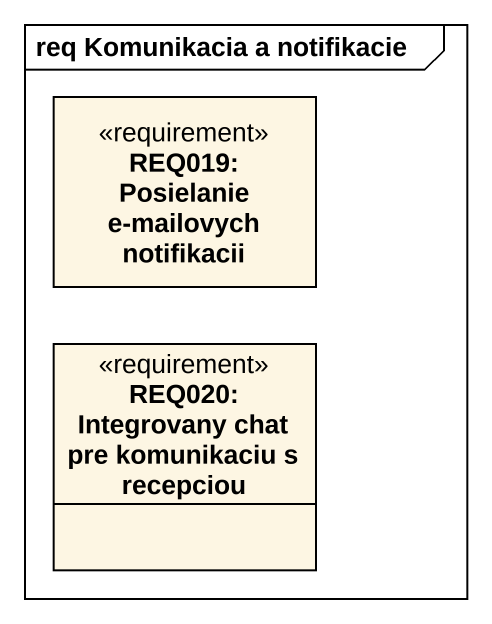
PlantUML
@startuml
mainframe req Komunikacia a notifikacie
hide circle
hide empty members
class "REQ019: Posielanie e-mailovych notifikacii" as REQ019_Posielanie_e <<requirement>>
class "REQ020: Integrovany chat pre komunikaciu s recepciou" as REQ020_Integrovany_chat_pre <<requirement>>
@enduml
